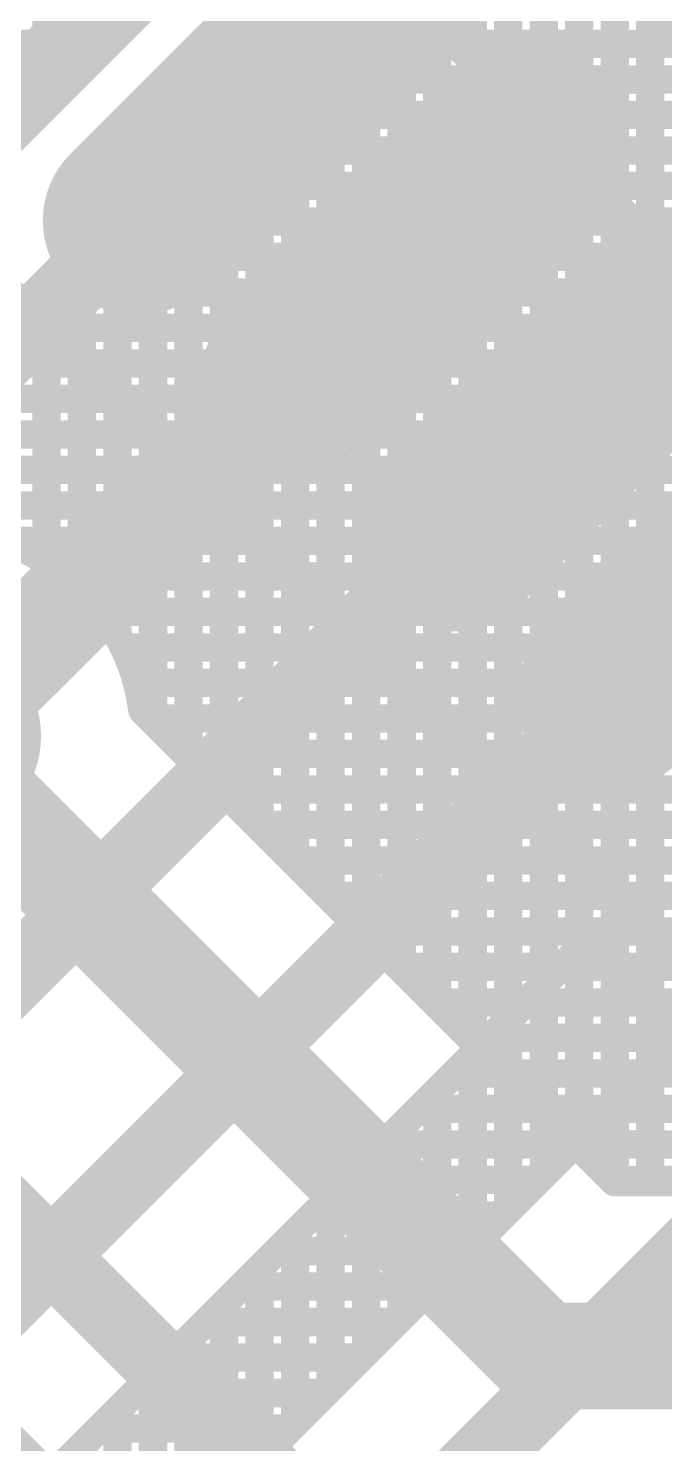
# Model space of a CAD drawing. Header units: millimetres. Extents: x 1.42 to 3.4, y 1.21 to 3.22.
# Drawn here: x 2.4075 to 2.497, y 1.8429 to 2.0422 of the extents above; entities that cross this region are included whole.
import ezdxf

# ---------------------------------------------------------------- set-up
doc = ezdxf.new("R2010")
doc.units = ezdxf.units.MM
doc.header["$MEASUREMENT"] = 0
for name, color, linetype in [('BottomLayer', 5, 'Continuous'), ('BottomSolder', 6, 'Continuous'), ('Mechanical13', 56, 'Continuous'), ('Mechanical15', 56, 'Continuous'), ('TopLayer', 1, 'Continuous'), ('TopOverlay', 2, 'Continuous'), ('TopPaste', 8, 'Continuous'), ('TopSolder', 216, 'Continuous')]:
    doc.layers.add(name, color=color, linetype=linetype)

# ---------------------------------------------------------------- blocks, each defined once
blk = doc.blocks.new('44ML_N_21')
at = {"layer": 'Mechanical13', "const_width": 0.00394}
blk.add_lwpolyline([(-0.19685, 0.19685), (-0.19685, -0.19685)], dxfattribs=at)
at = {"layer": 'Mechanical15', "const_width": 0.00394}
blk.add_lwpolyline([(-0.26575, 0.26575), (-0.26575, -0.26575)], dxfattribs=at)
at = {"layer": 'TopLayer', "const_width": 0.02165}
for points in [[(-0.24606, 0.15748), (-0.19882, 0.15748)], [(-0.24606, 0.12598), (-0.19882, 0.12598)], [(-0.24606, 0.09449), (-0.19882, 0.09449)], [(-0.24606, 0.06299), (-0.19882, 0.06299)]]:
    blk.add_lwpolyline(points, dxfattribs=at)
at = {"layer": 'TopLayer', "const_width": 0.01083}
for points in [[(-0.25148, 0.15748, 1), (-0.24065, 0.15748, 1)], [(-0.20423, 0.15748, 1), (-0.19341, 0.15748, 1)], [(-0.25148, 0.12598, 1), (-0.24065, 0.12598, 1)], [(-0.20423, 0.12598, 1), (-0.19341, 0.12598, 1)], [(-0.25148, 0.09449, 1), (-0.24065, 0.09449, 1)], [(-0.20423, 0.09449, 1), (-0.19341, 0.09449, 1)], [(-0.25148, 0.06299, 1), (-0.24065, 0.06299, 1)]]:
    blk.add_lwpolyline(points, format="xyb", close=True, dxfattribs=at)
at = {"layer": 'TopOverlay', "const_width": 0.00787}
blk.add_lwpolyline([(-0.17126, 0.17126), (-0.17126, -0.17126)], dxfattribs=at)
at = {"layer": 'TopPaste', "const_width": 0.02165}
for points in [[(-0.24606, 0.15748), (-0.19882, 0.15748)], [(-0.24606, 0.12598), (-0.19882, 0.12598)], [(-0.24606, 0.09449), (-0.19882, 0.09449)], [(-0.24606, 0.06299), (-0.19882, 0.06299)]]:
    blk.add_lwpolyline(points, dxfattribs=at)
at = {"layer": 'TopPaste', "const_width": 0.01083}
for points in [[(-0.25148, 0.15748, 1), (-0.24065, 0.15748, 1)], [(-0.20423, 0.15748, 1), (-0.19341, 0.15748, 1)], [(-0.25148, 0.12598, 1), (-0.24065, 0.12598, 1)], [(-0.20423, 0.12598, 1), (-0.19341, 0.12598, 1)], [(-0.25148, 0.09449, 1), (-0.24065, 0.09449, 1)], [(-0.20423, 0.09449, 1), (-0.19341, 0.09449, 1)], [(-0.25148, 0.06299, 1), (-0.24065, 0.06299, 1)]]:
    blk.add_lwpolyline(points, format="xyb", close=True, dxfattribs=at)
at = {"layer": 'TopSolder', "const_width": 0.02665}
for points in [[(-0.24606, 0.15748), (-0.19882, 0.15748)], [(-0.24606, 0.12598), (-0.19882, 0.12598)], [(-0.24606, 0.09449), (-0.19882, 0.09449)], [(-0.24606, 0.06299), (-0.19882, 0.06299)]]:
    blk.add_lwpolyline(points, dxfattribs=at)
at = {"layer": 'TopSolder', "const_width": 0.01333}
for points in [[(-0.25273, 0.15748, 1), (-0.2394, 0.15748, 1)], [(-0.20548, 0.15748, 1), (-0.19216, 0.15748, 1)], [(-0.25273, 0.12598, 1), (-0.2394, 0.12598, 1)], [(-0.20548, 0.12598, 1), (-0.19216, 0.12598, 1)], [(-0.25273, 0.09449, 1), (-0.2394, 0.09449, 1)], [(-0.20548, 0.09449, 1), (-0.19216, 0.09449, 1)], [(-0.25273, 0.06299, 1), (-0.2394, 0.06299, 1)]]:
    blk.add_lwpolyline(points, format="xyb", close=True, dxfattribs=at)

msp = doc.modelspace()

# ---------------------------------------------------------------- linework, layer by layer
at = {"layer": 'BottomLayer'}
for points, const_width in [([(2.398, 2.0235), (2.812, 2.4375)], 0.01), ([(2.4136, 2.00798), (2.8142, 2.40858)], 0.004), ([(2.495, 1.87971), (2.495, 2.08939)], 0.004), ([(2.49, 1.87971), (2.49, 2.08439)], 0.004), ([(2.485, 1.88465), (2.485, 2.07939)], 0.004), ([(2.48, 1.88965), (2.48, 2.07439)], 0.004), ([(2.475, 1.89465), (2.475, 2.06939)], 0.004), ([(2.47, 1.89965), (2.47, 2.06439)], 0.004), ([(2.465, 1.90465), (2.465, 2.05939)], 0.004), ([(2.46, 1.90965), (2.46, 2.05439)], 0.004), ([(2.455, 1.91465), (2.455, 2.04939)], 0.004), ([(2.45, 1.91965), (2.45, 2.04439)], 0.004), ([(2.445, 1.92465), (2.445, 2.03939)], 0.004), ([(2.44561, 2.04), (3.384, 2.04)], 0.004), ([(2.44, 1.92965), (2.44, 2.03439)], 0.004), ([(2.44061, 2.035), (3.384, 2.035)], 0.004), ([(2.435, 1.93465), (2.435, 2.02939)], 0.004), ([(2.43561, 2.03), (3.384, 2.03)], 0.004), ([(2.43, 1.93965), (2.43, 2.02439)], 0.004), ([(2.43061, 2.025), (3.384, 2.025)], 0.004), ([(2.425, 1.94465), (2.425, 2.01939)], 0.004), ([(2.42561, 2.02), (3.384, 2.02)], 0.004), ([(2.42, 1.95677), (2.42, 2.01439)], 0.004), ([(2.42061, 2.015), (3.384, 2.015)], 0.004), ([(2.415, 1.96326), (2.415, 2.00939)], 0.004), ([(2.41561, 2.01), (3.384, 2.01)], 0.004), ([(2.2795, 2.0005), (2.465, 1.815)], 0.01), ([(2.40991, 2.005), (3.384, 2.005)], 0.004), ([(2.41, 1.96717), (2.41, 2.00506)], 0.004), ([(2.31111, 2), (3.384, 2)], 0.004), ([(2.31611, 1.995), (3.384, 1.995)], 0.004), ([(2.32111, 1.99), (3.384, 1.99)], 0.004), ([(2.32611, 1.985), (3.384, 1.985)], 0.004), ([(2.33111, 1.98), (3.384, 1.98)], 0.004), ([(2.27013, 1.97876), (2.44139, 1.8075)], 0.004), ([(2.33611, 1.975), (3.384, 1.975)], 0.004), ([(2.40396, 1.97), (3.384, 1.97)], 0.004), ([(2.41305, 1.965), (3.384, 1.965)], 0.004), ([(2.41788, 1.96), (3.384, 1.96)], 0.004), ([(2.42092, 1.955), (3.384, 1.955)], 0.004), ([(2.42277, 1.95), (3.384, 1.95)], 0.004), ([(2.3925, 1.9425), (2.47979, 1.85521)], 0.015), ([(2.42353, 1.94612), (2.48994, 1.87971)], 0.004), ([(2.42465, 1.945), (3.384, 1.945)], 0.004), ([(2.42965, 1.94), (3.384, 1.94)], 0.004), ([(2.43465, 1.935), (3.384, 1.935)], 0.004), ([(2.43965, 1.93), (3.384, 1.93)], 0.004), ([(2.44465, 1.925), (3.384, 1.925)], 0.004), ([(2.44965, 1.92), (3.384, 1.92)], 0.004), ([(2.45465, 1.915), (3.384, 1.915)], 0.004), ([(2.45965, 1.91), (3.384, 1.91)], 0.004), ([(2.46465, 1.905), (3.384, 1.905)], 0.004), ([(2.46965, 1.9), (3.384, 1.9)], 0.004), ([(2.47465, 1.895), (3.384, 1.895)], 0.004), ([(2.47965, 1.89), (3.384, 1.89)], 0.004), ([(2.48465, 1.885), (3.384, 1.885)], 0.004), ([(2.48965, 1.88), (2.50945, 1.88)], 0.004), ([(2.48994, 1.87971), (2.50898, 1.87971)], 0.004), ([(2.47979, 1.85521), (2.5245, 1.85521)], 0.015)]:
    msp.add_lwpolyline(points, dxfattribs=dict(at, const_width=const_width))
for points, const_width in [([(2.444, 2.03939, 1), (2.446, 2.03939, 1)], 0.002), ([(2.44461, 2.04, 1), (2.44661, 2.04, 1)], 0.002), ([(2.439, 2.03439, 1), (2.441, 2.03439, 1)], 0.002), ([(2.43961, 2.035, 1), (2.44161, 2.035, 1)], 0.002), ([(2.434, 2.02939, 1), (2.436, 2.02939, 1)], 0.002), ([(2.43461, 2.03, 1), (2.43661, 2.03, 1)], 0.002), ([(2.429, 2.02439, 1), (2.431, 2.02439, 1)], 0.002), ([(2.42961, 2.025, 1), (2.43161, 2.025, 1)], 0.002), ([(2.424, 2.01939, 1), (2.426, 2.01939, 1)], 0.002), ([(2.42461, 2.02, 1), (2.42661, 2.02, 1)], 0.002), ([(2.419, 2.01439, 1), (2.421, 2.01439, 1)], 0.002), ([(2.41961, 2.015, 1), (2.42161, 2.015, 1)], 0.002), ([(2.414, 2.00939, 1), (2.416, 2.00939, 1)], 0.002), ([(2.41461, 2.01, 1), (2.41661, 2.01, 1)], 0.002), ([(2.41256, 2.00794, 1), (2.41456, 2.00794, 1)], 0.002), ([(2.4126, 2.00798, 1), (2.4146, 2.00798, 1)], 0.002), ([(2.4126, 2.00798, 1), (2.4146, 2.00798, 1)], 0.002), ([(2.40891, 2.005, 1), (2.41091, 2.005, 1)], 0.002), ([(2.409, 2.00506, 1), (2.411, 2.00506, 1)], 0.002), ([(2.409, 1.96717, 1), (2.411, 1.96717, 1)], 0.002), ([(2.41205, 1.965, 1), (2.41405, 1.965, 1)], 0.002), ([(2.414, 1.96326, 1), (2.416, 1.96326, 1)], 0.002), ([(2.41688, 1.96, 1), (2.41888, 1.96, 1)], 0.002), ([(2.419, 1.95677, 1), (2.421, 1.95677, 1)], 0.002), ([(2.41992, 1.955, 1), (2.42192, 1.955, 1)], 0.002), ([(2.42177, 1.95, 1), (2.42377, 1.95, 1)], 0.002), ([(2.42253, 1.94612, 1), (2.42453, 1.94612, 1)], 0.002), ([(2.42253, 1.94612, 1), (2.42453, 1.94612, 1)], 0.002), ([(2.42365, 1.945, 1), (2.42565, 1.945, 1)], 0.002), ([(2.424, 1.94465, 1), (2.426, 1.94465, 1)], 0.002), ([(2.42865, 1.94, 1), (2.43065, 1.94, 1)], 0.002), ([(2.429, 1.93965, 1), (2.431, 1.93965, 1)], 0.002), ([(2.43365, 1.935, 1), (2.43565, 1.935, 1)], 0.002), ([(2.434, 1.93465, 1), (2.436, 1.93465, 1)], 0.002), ([(2.43865, 1.93, 1), (2.44065, 1.93, 1)], 0.002), ([(2.439, 1.92965, 1), (2.441, 1.92965, 1)], 0.002), ([(2.44365, 1.925, 1), (2.44565, 1.925, 1)], 0.002), ([(2.444, 1.92465, 1), (2.446, 1.92465, 1)], 0.002), ([(2.44865, 1.92, 1), (2.45065, 1.92, 1)], 0.002), ([(2.449, 1.91965, 1), (2.451, 1.91965, 1)], 0.002), ([(2.45365, 1.915, 1), (2.45565, 1.915, 1)], 0.002), ([(2.454, 1.91465, 1), (2.456, 1.91465, 1)], 0.002), ([(2.45865, 1.91, 1), (2.46065, 1.91, 1)], 0.002), ([(2.459, 1.90965, 1), (2.461, 1.90965, 1)], 0.002), ([(2.46365, 1.905, 1), (2.46565, 1.905, 1)], 0.002), ([(2.464, 1.90465, 1), (2.466, 1.90465, 1)], 0.002), ([(2.46865, 1.9, 1), (2.47065, 1.9, 1)], 0.002), ([(2.469, 1.89965, 1), (2.471, 1.89965, 1)], 0.002), ([(2.47365, 1.895, 1), (2.47565, 1.895, 1)], 0.002), ([(2.474, 1.89465, 1), (2.476, 1.89465, 1)], 0.002), ([(2.47865, 1.89, 1), (2.48065, 1.89, 1)], 0.002), ([(2.479, 1.88965, 1), (2.481, 1.88965, 1)], 0.002), ([(2.48365, 1.885, 1), (2.48565, 1.885, 1)], 0.002), ([(2.484, 1.88465, 1), (2.486, 1.88465, 1)], 0.002), ([(2.48865, 1.88, 1), (2.49065, 1.88, 1)], 0.002), ([(2.48894, 1.87971, 1), (2.49094, 1.87971, 1)], 0.002), ([(2.48894, 1.87971, 1), (2.49094, 1.87971, 1)], 0.002), ([(2.489, 1.87971, 1), (2.491, 1.87971, 1)], 0.002), ([(2.494, 1.87971, 1), (2.496, 1.87971, 1)], 0.002), ([(2.47604, 1.85521, 1), (2.48354, 1.85521, 1)], 0.0075), ([(2.47604, 1.85521, 1), (2.48354, 1.85521, 1)], 0.0075)]:
    msp.add_lwpolyline(points, format="xyb", close=True, dxfattribs=dict(at, const_width=const_width))
at = {"layer": 'BottomLayer', "const_width": 0.004}
for points in [[(2.4136, 2.00798, -0.199566), (2.398, 2.0015)], [(2.41356, 2.00794, -0.198912), (2.398, 2.0015)], [(2.36588, 1.94523, -0.895821), (2.42353, 1.94612)]]:
    msp.add_lwpolyline(points, format="xyb", dxfattribs=at)
at = {"layer": 'BottomSolder', "const_width": 0.0145}
msp.add_lwpolyline([(2.3875, 1.9425, 1), (2.402, 1.9425, 1)], format="xyb", close=True, dxfattribs=at)
at = {"layer": 'TopLayer'}
for points, const_width in [([(2.41, 2.04164), (2.41, 2.11385)], 0.004), ([(2.40314, 2.03479), (2.43655, 2.06819)], 0.004), ([(2.30685, 2.04), (2.40836, 2.04)], 0.004), ([(2.37971, 1.972), (2.43952, 2.03181)], 0.01), ([(2.3421, 1.88984), (2.46179, 2.00954)], 0.015), ([(2.2655, 1.76871), (2.48407, 1.98727)], 0.01), ([(2.34, 1.79866), (2.50634, 1.965)], 0.01), ([(2.43484, 1.80442), (2.55088, 1.92046)], 0.01), ([(2.36896, 1.79651), (2.48669, 1.91425)], 0.004), ([(2.485, 1.88569), (2.485, 1.91255)], 0.004), ([(2.48245, 1.91), (2.48916, 1.91)], 0.004), ([(2.49, 1.89069), (2.49, 1.90886)], 0.004), ([(2.48, 1.88069), (2.48, 1.90755)], 0.004), ([(2.47745, 1.905), (2.49368, 1.905)], 0.004), ([(2.495, 1.89569), (2.495, 1.90392)], 0.004), ([(2.475, 1.87569), (2.475, 1.90255)], 0.004), ([(2.43655, 1.83724), (2.50012, 1.90082)], 0.004), ([(2.47245, 1.9), (2.49931, 1.9)], 0.004), ([(2.47, 1.87069), (2.47, 1.89755)], 0.004), ([(2.46745, 1.895), (2.49431, 1.895)], 0.004), ([(2.465, 1.86569), (2.465, 1.89255)], 0.004), ([(2.46245, 1.89), (2.48931, 1.89)], 0.004), ([(2.46, 1.86069), (2.46, 1.88755)], 0.004), ([(2.45745, 1.885), (2.48431, 1.885)], 0.004), ([(2.455, 1.85569), (2.455, 1.88255)], 0.004), ([(2.45245, 1.88), (2.47931, 1.88)], 0.004), ([(2.45, 1.85069), (2.45, 1.87755)], 0.004), ([(2.44745, 1.875), (2.47431, 1.875)], 0.004), ([(2.445, 1.84569), (2.445, 1.87255)], 0.004), ([(2.44245, 1.87), (2.46931, 1.87)], 0.004), ([(2.44, 1.84069), (2.44, 1.86755)], 0.004), ([(2.43745, 1.865), (2.46431, 1.865)], 0.004), ([(2.435, 1.83879), (2.435, 1.86255)], 0.004), ([(2.43245, 1.86), (2.45931, 1.86)], 0.004), ([(2.43, 1.83764), (2.43, 1.85755)], 0.004), ([(2.42745, 1.855), (2.45431, 1.855)], 0.004), ([(2.425, 1.83264), (2.425, 1.85255)], 0.004), ([(2.42245, 1.85), (2.44931, 1.85)], 0.004), ([(2.42, 1.82764), (2.42, 1.84755)], 0.004), ([(2.41745, 1.845), (2.44431, 1.845)], 0.004), ([(2.415, 1.82264), (2.415, 1.84255)], 0.004)]:
    msp.add_lwpolyline(points, dxfattribs=dict(at, const_width=const_width))
at = {"layer": 'TopLayer', "const_width": 0.004}
for points in [[(2.48358, 2.0536, -0.310191), (2.50586, 2.03133)], [(2.50012, 1.90082, -0.175909), (2.48669, 1.91425)]]:
    msp.add_lwpolyline(points, format="xyb", dxfattribs=at)
at = {"layer": 'TopLayer'}
for points, const_width in [([(2.409, 2.04164, 1), (2.411, 2.04164, 1)], 0.002), ([(2.40736, 2.04, 1), (2.40936, 2.04, 1)], 0.002), ([(2.43702, 2.03181, 1), (2.44202, 2.03181, 1)], 0.005), ([(2.45804, 2.00954, 1), (2.46554, 2.00954, 1)], 0.0075), ([(2.48157, 1.98727, 1), (2.48657, 1.98727, 1)], 0.005), ([(2.48569, 1.91425, 1), (2.48769, 1.91425, 1)], 0.002), ([(2.48569, 1.91425, 1), (2.48769, 1.91425, 1)], 0.002), ([(2.484, 1.91255, 1), (2.486, 1.91255, 1)], 0.002), ([(2.48145, 1.91, 1), (2.48345, 1.91, 1)], 0.002), ([(2.48816, 1.91, 1), (2.49016, 1.91, 1)], 0.002), ([(2.489, 1.90886, 1), (2.491, 1.90886, 1)], 0.002), ([(2.479, 1.90755, 1), (2.481, 1.90755, 1)], 0.002), ([(2.47645, 1.905, 1), (2.47845, 1.905, 1)], 0.002), ([(2.49268, 1.905, 1), (2.49468, 1.905, 1)], 0.002), ([(2.494, 1.90392, 1), (2.496, 1.90392, 1)], 0.002), ([(2.474, 1.90255, 1), (2.476, 1.90255, 1)], 0.002), ([(2.47145, 1.9, 1), (2.47345, 1.9, 1)], 0.002), ([(2.469, 1.89755, 1), (2.471, 1.89755, 1)], 0.002), ([(2.494, 1.89569, 1), (2.496, 1.89569, 1)], 0.002), ([(2.46645, 1.895, 1), (2.46845, 1.895, 1)], 0.002), ([(2.49331, 1.895, 1), (2.49531, 1.895, 1)], 0.002), ([(2.464, 1.89255, 1), (2.466, 1.89255, 1)], 0.002), ([(2.46145, 1.89, 1), (2.46345, 1.89, 1)], 0.002), ([(2.48831, 1.89, 1), (2.49031, 1.89, 1)], 0.002), ([(2.489, 1.89069, 1), (2.491, 1.89069, 1)], 0.002), ([(2.459, 1.88755, 1), (2.461, 1.88755, 1)], 0.002), ([(2.45645, 1.885, 1), (2.45845, 1.885, 1)], 0.002), ([(2.48331, 1.885, 1), (2.48531, 1.885, 1)], 0.002), ([(2.484, 1.88569, 1), (2.486, 1.88569, 1)], 0.002), ([(2.454, 1.88255, 1), (2.456, 1.88255, 1)], 0.002), ([(2.45145, 1.88, 1), (2.45345, 1.88, 1)], 0.002), ([(2.47831, 1.88, 1), (2.48031, 1.88, 1)], 0.002), ([(2.479, 1.88069, 1), (2.481, 1.88069, 1)], 0.002), ([(2.449, 1.87755, 1), (2.451, 1.87755, 1)], 0.002), ([(2.44645, 1.875, 1), (2.44845, 1.875, 1)], 0.002), ([(2.47331, 1.875, 1), (2.47531, 1.875, 1)], 0.002), ([(2.474, 1.87569, 1), (2.476, 1.87569, 1)], 0.002), ([(2.444, 1.87255, 1), (2.446, 1.87255, 1)], 0.002), ([(2.44145, 1.87, 1), (2.44345, 1.87, 1)], 0.002), ([(2.46831, 1.87, 1), (2.47031, 1.87, 1)], 0.002), ([(2.469, 1.87069, 1), (2.471, 1.87069, 1)], 0.002), ([(2.439, 1.86755, 1), (2.441, 1.86755, 1)], 0.002), ([(2.43645, 1.865, 1), (2.43845, 1.865, 1)], 0.002), ([(2.46331, 1.865, 1), (2.46531, 1.865, 1)], 0.002), ([(2.464, 1.86569, 1), (2.466, 1.86569, 1)], 0.002), ([(2.434, 1.86255, 1), (2.436, 1.86255, 1)], 0.002), ([(2.43145, 1.86, 1), (2.43345, 1.86, 1)], 0.002), ([(2.45831, 1.86, 1), (2.46031, 1.86, 1)], 0.002), ([(2.459, 1.86069, 1), (2.461, 1.86069, 1)], 0.002), ([(2.429, 1.85755, 1), (2.431, 1.85755, 1)], 0.002), ([(2.42645, 1.855, 1), (2.42845, 1.855, 1)], 0.002), ([(2.45331, 1.855, 1), (2.45531, 1.855, 1)], 0.002), ([(2.454, 1.85569, 1), (2.456, 1.85569, 1)], 0.002), ([(2.424, 1.85255, 1), (2.426, 1.85255, 1)], 0.002), ([(2.42145, 1.85, 1), (2.42345, 1.85, 1)], 0.002), ([(2.44831, 1.85, 1), (2.45031, 1.85, 1)], 0.002), ([(2.449, 1.85069, 1), (2.451, 1.85069, 1)], 0.002), ([(2.419, 1.84755, 1), (2.421, 1.84755, 1)], 0.002), ([(2.41645, 1.845, 1), (2.41845, 1.845, 1)], 0.002), ([(2.44331, 1.845, 1), (2.44531, 1.845, 1)], 0.002), ([(2.444, 1.84569, 1), (2.446, 1.84569, 1)], 0.002), ([(2.414, 1.84255, 1), (2.416, 1.84255, 1)], 0.002)]:
    msp.add_lwpolyline(points, format="xyb", close=True, dxfattribs=dict(at, const_width=const_width))
at = {"layer": 'TopSolder', "const_width": 0.0145}
msp.add_lwpolyline([(2.3875, 1.9425, 1), (2.402, 1.9425, 1)], format="xyb", close=True, dxfattribs=at)

# ---------------------------------------------------------------- block references
at = {"rotation": 45}
msp.add_blockref('44ML_N_21', (2.70817, 2.07775), dxfattribs=at)

doc.saveas('drawing.dxf')
